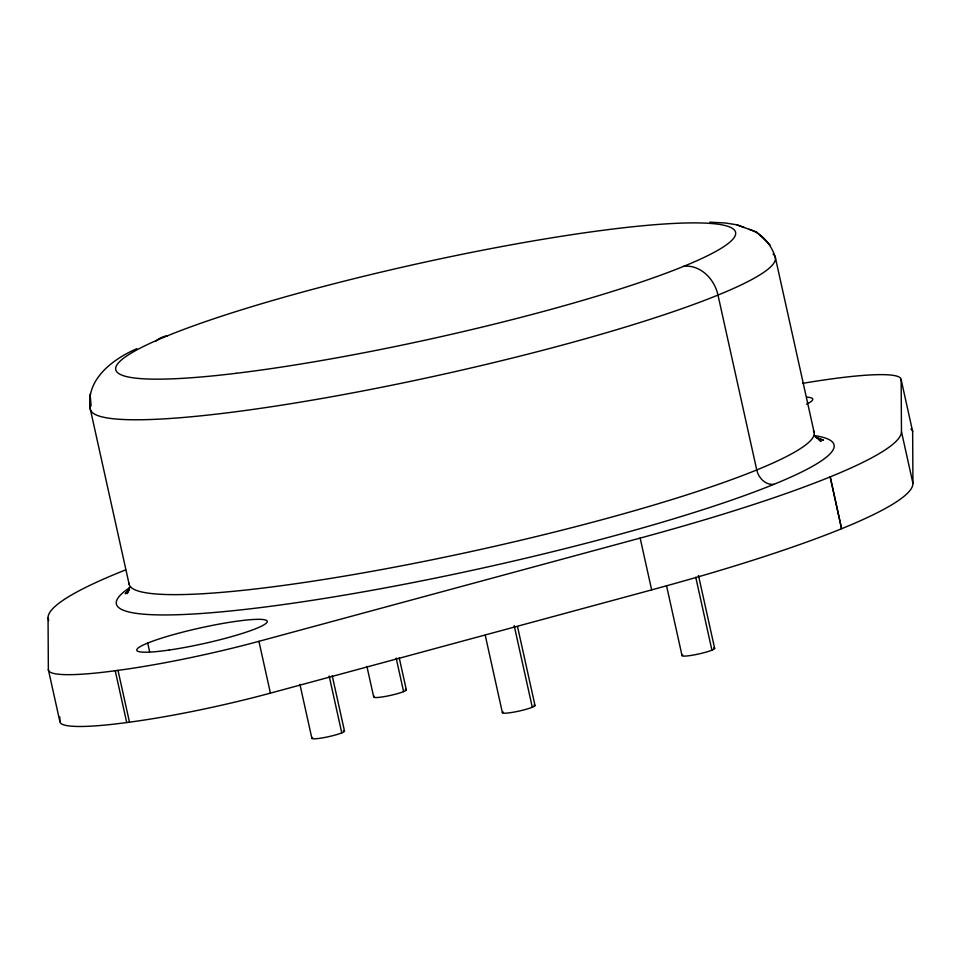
<?xml version="1.0" encoding="UTF-8"?>
<svg xmlns="http://www.w3.org/2000/svg" width="961" height="961" viewBox="0 0 961 961"><rect width="100%" height="100%" fill="white"/><g stroke="black" fill="none" stroke-linecap="round" stroke-linejoin="round"><path stroke-width="1.44" d="M136.882 348.663C112.785 359.09 85.145 379.583 90.346 409.29L129.11 584.156M129.471 587.423L127.056 593.694L128.462 591.375M128.942 589.994L125.194 593.754L129.555 589.754M125.531 569.933A434.348 52.182 -12.5 0 0 48.05 617.671L48.35 669.625A153.688 18.463 -12.5 0 0 115.224 670.742L117.999 670.37A153.688 18.463 -12.5 0 0 258.929 641.323L640.158 538.088A434.348 52.182 -12.5 0 0 830.1 476.908L830.28 476.836A434.348 52.182 -12.5 0 0 901.466 431.633L901.154 379.691A153.688 18.463 -12.5 0 0 834.28 378.562L831.517 378.934A153.688 18.463 -12.5 0 0 802.639 383.355M48.35 669.625L59.846 721.435A153.688 18.463 -12.5 0 0 126.72 722.552L129.483 722.179A153.688 18.463 -12.5 0 0 270.413 693.133L651.654 589.898L640.158 538.088M709.819 222.171L725.531 223L736.895 224.814L744.15 227.481M749.172 229.331C761.977 233.163 771.575 244.959 775.359 257.536L814.135 432.402M815.529 437.315L823.481 440.234L817.222 437.928L821.018 441.555L814.339 435.153M736.895 224.814L756.679 232.094L770.013 244.911M901.154 379.691L912.65 431.501L912.95 483.443A434.348 52.182 -12.5 0 1 651.834 589.826M901.466 431.633L912.95 483.443M830.28 476.836L841.584 528.73L830.1 476.908M698.491 575.507L714.66 648.435M695.752 577.237L711.921 650.177M666.502 585.549L682.022 655.57M517.559 626.764L535.025 705.542M514.171 625.587L532.286 707.272M485.257 635.353L502.387 712.666M399.223 657.792L406.335 689.878M396.16 658.069L403.596 691.62M366.91 666.381L373.709 697.013M332.218 675.715L344.506 731.153M329.155 676.003L341.768 732.883M299.904 684.304L311.869 738.276M258.929 641.323L270.413 693.133M147.694 643.065L149.616 651.702M117.999 670.37L129.483 722.179M115.224 670.742L126.72 722.552M48.05 617.671L48.687 620.554M90.178 393.95L90.682 405.902A350.813 42.152 -12.5 0 0 444.258 374.057A350.813 42.152 -12.5 0 0 773.064 254.028M90.406 398.07L90.682 405.902M59.81 716.99L59.846 721.435M683.643 266.353A33.407 27.1 67.8 0 1 717.987 295.087L756.751 469.953A16.709 13.55 67.8 0 0 773.917 484.32M156.03 340.999A33.407 27.1 67.8 0 1 167.694 335.713M813.402 430.648A350.813 42.152 -12.5 0 1 483.023 548.923A350.813 42.152 -12.5 0 1 129.002 582.943M814.231 435.585A367.546 44.158 -12.5 0 1 484.392 567.663A367.546 44.158 -12.5 0 1 130.612 587.051M910.92 429.026A153.688 18.463 -12.5 0 1 912.65 431.501M806.687 397.157A66.826 8.024 -12.5 0 1 806.507 404.173M533.968 705.038A16.709 2.006 -12.5 0 1 519.252 711.032A16.709 2.006 -12.5 0 1 503.096 711.909M343.437 730.648A16.709 2.006 -12.5 0 1 328.734 736.643A16.709 2.006 -12.5 0 1 312.577 737.519M405.278 689.385A16.709 2.006 -12.5 0 1 390.562 695.38A16.709 2.006 -12.5 0 1 374.406 696.257M713.603 647.942A16.709 2.006 -12.5 0 1 698.887 653.936A16.709 2.006 -12.5 0 1 682.73 654.813M236.166 373.3A317.406 38.128 -12.5 0 0 732.883 239.181A317.406 38.128 -12.5 0 0 307.976 290.606A317.406 38.128 -12.5 0 0 236.166 373.3M169.196 650.032A66.826 8.024 -12.5 0 0 267.266 621.551A66.826 8.024 -12.5 0 0 169.556 635.726A66.826 8.024 -12.5 0 0 169.196 650.032"/></g></svg>
